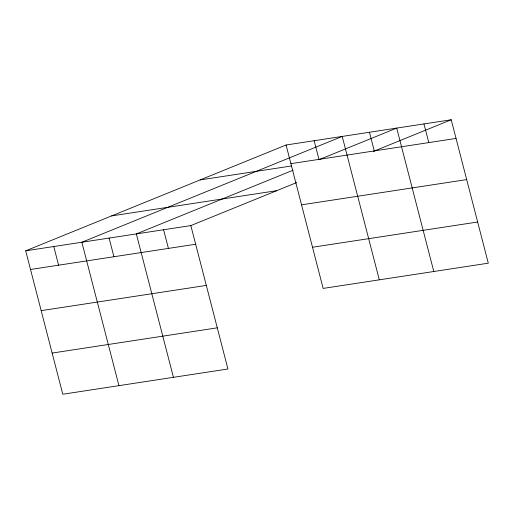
<?xml version="1.0" encoding="UTF-8"?>
<svg xmlns="http://www.w3.org/2000/svg" width="514" height="514" viewBox="0 0 514 514"><rect width="100%" height="100%" fill="white"/><g stroke="black" fill="none" stroke-linecap="round" stroke-linejoin="round"><path stroke-width="0.77" d="M296.681 182.573L190.842 225.588L227.933 368.994L62.785 394.232L25.7 250.819L286.067 145.006L451.215 119.768L488.3 263.181L323.158 288.412L286.067 145.006M293.089 170.211L136.345 233.915L173.436 377.321M318.873 159.732L396.712 128.095L433.803 271.508M373.37 151.405L451.215 119.768M290.892 163.664L456.034 138.427M200.145 179.926L291.329 165.99M111.622 215.906L276.763 190.668M301.538 204.829L466.686 179.592M25.7 250.819L190.842 225.588M30.525 269.477L195.667 244.24M312.506 247.247L477.654 222.009M41.171 310.649L206.313 285.411M52.139 353.067L217.287 327.829M423.96 123.932L428.785 142.59M369.463 132.259L374.288 150.917M379.306 279.834L342.215 136.422L81.848 242.242L118.94 385.654M314.144 140.714L318.969 159.372M163.593 229.752L168.419 248.403M109.097 238.078L113.922 256.737M53.777 246.534L58.602 265.185"/></g></svg>
